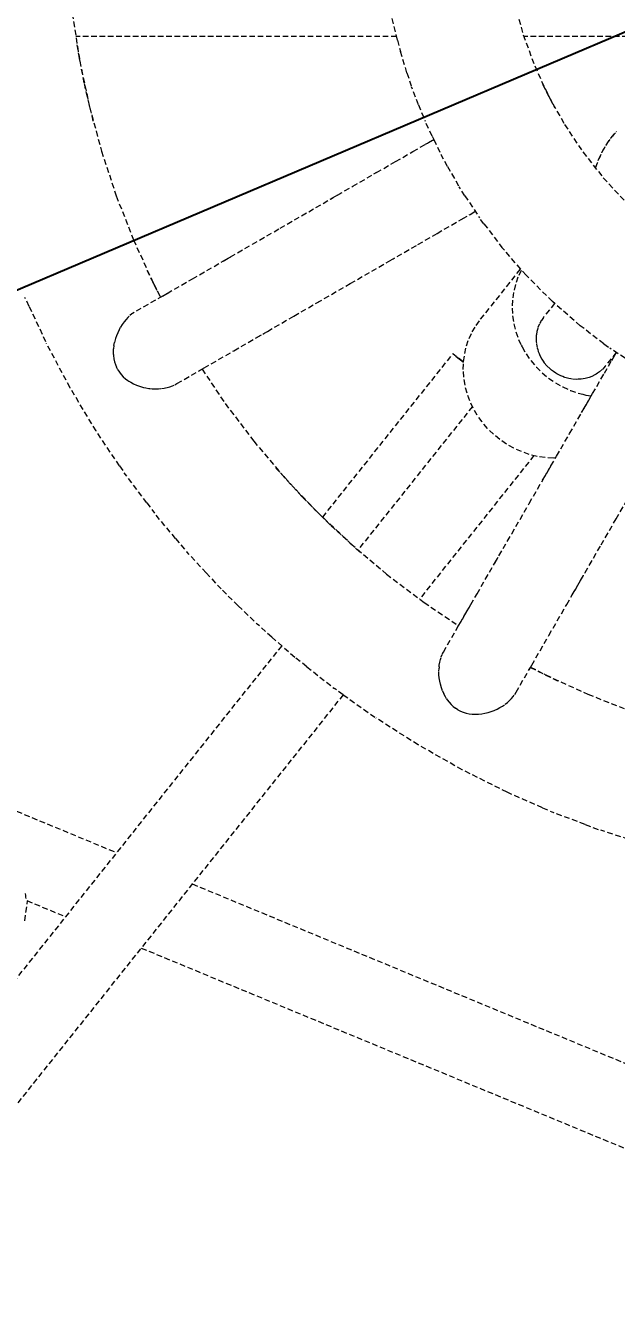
# Model space of a CAD drawing. Header units: millimetres. Extents: x -3111 to 2953, y -2449 to 2811.
# Drawn here: x 117.8 to 252.9, y -139.3 to 153.8 of the extents above; entities that cross this region are included whole.
import ezdxf

# ---------------------------------------------------------------- set-up
doc = ezdxf.new("R2010")
doc.units = ezdxf.units.MM
doc.linetypes.add('HIDDEN', pattern=[1.905, 1.27, -0.635])
for name, color, linetype in [('DIKOM_ЗОНА', 90, 'Continuous'), ('DIKOM_ОБЪЕКТ', 7, 'Continuous'), ('DIKOM_РАЗМЕР_ЗОНА', 7, 'Continuous'), ('DIKOM_РАЗМЕР_ОБЪЕКТА', 7, 'Continuous')]:
    doc.layers.add(name, color=color, linetype=linetype)
doc.styles.add('style1', font='arialbd.ttf', dxfattribs={"width": 0.8})
doc.dimstyles.new('1-50', dxfattribs={"dimtxt": 300, "dimasz": 200, "dimexe": 100, "dimexo": 0, "dimgap": 100, "dimtad": 1, "dimtxsty": 'style1', "dimcen": 200, "dimclrd": 7, "dimclre": 7, "dimclrt": 7, "dimadec": 1, "dimazin": 2, "dimtfac": 1, "dimtmove": 0, "dimatfit": 2, "dimfxl": 0, "dimlwd": 25, "dimlwe": 18, "dimarcsym": 0})

# ---------------------------------------------------------------- blocks, each defined once
blk = doc.blocks.new('*D0')
at = {"layer": 'Defpoints', "color": 0, "transparency": 16777216}
for p in [(1362.98, 623.05), (-717.19, -260.39)]:
    blk.add_point(p, dxfattribs=at)
at = {"layer": 'DIKOM_РАЗМЕР_ОБЪЕКТА', "color": 7, "lineweight": 25, "transparency": 16777216}
for p, q in [((1362.98, 623.05), (2780.32, 1224.99)), ((-533.11, -182.21), (1178.9, 544.87))]:
    blk.add_line(p, q, dxfattribs=at)
at = {"layer": 'DIKOM_РАЗМЕР_ОБЪЕКТА', "color": 7, "transparency": 16777216}
for points in [[(1165.87, 575.55), (1191.93, 514.19), (1362.98, 623.05)], [(-546.14, -151.53), (-520.08, -212.89), (-717.19, -260.39)]]:
    blk.add_solid(points, dxfattribs=at)
at = {"layer": 'DIKOM_РАЗМЕР_ОБЪЕКТА', "color": 7, "transparency": 16777216, "insert": (2050.93, 1228.64), "char_height": 300, "attachment_point": 5, "rotation": 23.0107, "style": 'style1'}
blk.add_mtext('{\\fArial|b0|i0|c204|p34;\\H1.16667x;∅2260}', dxfattribs=at)
blk = doc.blocks.new('*D1')
at = {"layer": 'Defpoints', "color": 0, "transparency": 16777216}
for p in [(302.22, 2811.22), (-2635.43, -2447.87), (386.74, -2447.87)]:
    blk.add_point(p, dxfattribs=at)
at = {"layer": 'DIKOM_РАЗМЕР_ЗОНА', "color": 7, "lineweight": 18, "transparency": 16777216}
for p, q in [((302.22, 2811.22), (-2735.43, 2811.22)), ((386.74, -2447.87), (-2735.43, -2447.87))]:
    blk.add_line(p, q, dxfattribs=at)
at = {"layer": 'DIKOM_РАЗМЕР_ЗОНА', "color": 7, "lineweight": 25, "transparency": 16777216}
blk.add_line((-2635.43, 2611.22), (-2635.43, -2247.87), dxfattribs=at)
at = {"layer": 'DIKOM_РАЗМЕР_ЗОНА', "color": 7, "transparency": 16777216}
for points in [[(-2668.76, 2611.22), (-2602.09, 2611.22), (-2635.43, 2811.22)], [(-2668.76, -2247.87), (-2602.09, -2247.87), (-2635.43, -2447.87)]]:
    blk.add_solid(points, dxfattribs=at)
at = {"layer": 'DIKOM_РАЗМЕР_ЗОНА', "color": 7, "transparency": 16777216, "insert": (-2914.13, 265.93), "char_height": 300, "attachment_point": 5, "rotation": 90, "style": 'style1'}
blk.add_mtext('{\\fArial|b0|i0|c204|p34;\\H1.16667x;5260}', dxfattribs=at)

msp = doc.modelspace()

# ---------------------------------------------------------------- linework, layer by layer
at = {"layer": 'DIKOM_ЗОНА', "color": 3, "lineweight": 15}
msp.add_circle((322.894, 181.327), 2629.975, dxfattribs=at)
at = {"layer": 'DIKOM_ОБЪЕКТ', "color": 7, "linetype": 'HIDDEN', "lineweight": 15}
for p, q in [((229.546, 158.915), (231.592, 151.66)), ((128.457, 156.616), (130.076, 146.18)), ((202.826, 150.498), (201.487, 156.097)), ((202.623, 151.347), (129.274, 151.345)), ((202.826, 150.498), (203.491, 147.871)), ((231.592, 151.66), (234.201, 144.588)), ((266.934, 151.348), (231.708, 151.347)), ((129.461, 149.438), (131.135, 140.562)), ((204.998, 143.019), (203.491, 147.871)), ((130.061, 146.275), (130.196, 145.556)), ((130.167, 145.695), (132.27, 135.768)), ((234.201, 144.588), (237.286, 137.896)), ((204.998, 143.019), (206.053, 139.801)), ((131.135, 140.562), (133.216, 131.773)), ((207.636, 135.692), (206.053, 139.801)), ((235.993, 140.433), (238.732, 135.058)), ((237.251, 137.972), (237.481, 137.521)), ((132.242, 135.903), (132.428, 135.114)), ((132.401, 135.216), (135.142, 125.062)), ((207.636, 135.692), (209.159, 131.924)), ((237.44, 137.594), (241.04, 131.166)), ((210.729, 128.545), (209.159, 131.924)), ((241.04, 131.166), (245.228, 124.898)), ((251.65, 128.065), (252.902, 129.577)), ((252.043, 128.54), (252.424, 129.03)), ((252.424, 129.03), (252.671, 129.298)), ((206.369, 125.01), (209.941, 127.073)), ((209.261, 126.68), (211.114, 127.749)), ((209.941, 127.073), (210.811, 127.574)), ((210.729, 128.545), (211.114, 127.749)), ((211.114, 127.749), (212.796, 124.277)), ((249.563, 124.745), (250.534, 126.451)), ((250.143, 125.804), (250.345, 126.119)), ((250.534, 126.451), (251.65, 128.065)), ((250.884, 126.956), (251.212, 127.468)), ((251.212, 127.468), (251.442, 127.764)), ((135.142, 125.062), (138.513, 114.842)), ((202.394, 122.715), (206.369, 125.01)), ((214.265, 121.606), (212.796, 124.277)), ((245.228, 124.898), (249.895, 118.979)), ((248.745, 122.961), (249.563, 124.745)), ((248.997, 123.51), (249.224, 124.054)), ((249.224, 124.054), (249.401, 124.39)), ((249.867, 125.278), (250.143, 125.804)), ((198.019, 120.189), (197.354, 119.805)), ((198.019, 120.189), (202.394, 122.715)), ((214.265, 121.606), (216.946, 116.897)), ((248.125, 121.223), (248.745, 122.961)), ((248.284, 121.668), (248.462, 122.229)), ((248.462, 122.229), (248.613, 122.59)), ((192.59, 117.054), (197.354, 119.805)), ((249.895, 118.979), (254.894, 113.569)), ((138.513, 114.842), (142.44, 104.821)), ((182.532, 111.248), (188.085, 114.453)), ((187.432, 114.077), (192.59, 117.054)), ((188.085, 114.453), (189.981, 115.548)), ((218.229, 114.903), (216.946, 116.897)), ((218.229, 114.903), (221.589, 109.817)), ((175.958, 107.452), (182.532, 111.248)), ((215.185, 108.18), (218.753, 110.24)), ((217.536, 109.537), (219.433, 110.633)), ((219.433, 110.633), (220.604, 111.308)), ((222.606, 108.462), (221.589, 109.817)), ((169.65, 103.81), (175.958, 107.452)), ((207.511, 103.749), (211.886, 106.275)), ((211.886, 106.275), (215.185, 108.18)), ((222.606, 108.462), (226.705, 103.07)), ((142.44, 104.821), (146.857, 95.152)), ((162.967, 99.952), (169.65, 103.81)), ((202.74, 100.995), (207.511, 103.749)), ((232.27, 96.689), (226.705, 103.07)), ((155.915, 95.88), (163.587, 100.31)), ((163.587, 100.31), (165.222, 101.253)), ((196.924, 97.637), (202.081, 100.615)), ((201.147, 100.075), (202.74, 100.995)), ((145.509, 97.852), (148.6, 91.658)), ((192.024, 94.808), (196.924, 97.637)), ((221.839, 86.648), (231.004, 98.14)), ((231.084, 97.787), (230.357, 96.231)), ((146.817, 95.238), (147.088, 94.696)), ((147.014, 94.836), (148.664, 91.694)), ((148.499, 91.598), (155.915, 95.88)), ((186.087, 91.38), (192.024, 94.808)), ((229.783, 94.559), (229.367, 92.797)), ((230.357, 96.231), (229.783, 94.559)), ((238.257, 90.702), (232.27, 96.689)), ((118.581, 89.593), (117.638, 91.624)), ((149.101, 91.946), (142.596, 88.195)), ((149.101, 91.946), (151.01, 93.048)), ((179.141, 87.37), (185.45, 91.012)), ((184.39, 90.4), (186.087, 91.38)), ((229.117, 90.991), (229.041, 89.188)), ((229.367, 92.797), (229.117, 90.991)), ((118.581, 89.593), (122.528, 81.176)), ((142.262, 87.972), (142.102, 87.857)), ((142.596, 88.195), (142.262, 87.972)), ((229.041, 89.188), (229.148, 87.411)), ((238.761, 90.262), (236.246, 87.107)), ((244.639, 85.137), (238.257, 90.702)), ((139.878, 85.473), (139.495, 84.865)), ((140.059, 85.736), (139.878, 85.473)), ((140.283, 86.039), (140.059, 85.736)), ((140.758, 86.615), (140.283, 86.039)), ((141.157, 87.038), (140.758, 86.615)), ((141.493, 87.357), (141.157, 87.038)), ((142.102, 87.857), (141.621, 87.471)), ((173.079, 83.87), (179.141, 87.37)), ((219.908, 83.773), (220.794, 85.249)), ((220.794, 85.249), (221.839, 86.648)), ((229.148, 87.411), (229.441, 85.596)), ((229.441, 85.596), (229.907, 83.778)), ((235.288, 85.563), (234.952, 84.729)), ((235.582, 86.106), (235.372, 85.721)), ((235.719, 86.359), (235.582, 86.106)), ((236.183, 87.018), (235.724, 86.368)), ((250.031, 81.038), (244.639, 85.137)), ((138.34, 82.203), (138.119, 81.362)), ((138.552, 82.841), (138.34, 82.203)), ((138.833, 83.555), (138.552, 82.841)), ((139.143, 84.219), (138.833, 83.555)), ((139.412, 84.72), (139.143, 84.219)), ((165.406, 79.44), (172.458, 83.512)), ((170.623, 82.453), (173.079, 83.87)), ((218.608, 80.545), (219.181, 82.217)), ((219.181, 82.217), (219.908, 83.773)), ((229.907, 83.778), (230.533, 82.003)), ((234.559, 82.685), (234.531, 82.013)), ((234.569, 82.927), (234.559, 82.685)), ((234.609, 83.19), (234.57, 82.939)), ((234.709, 83.836), (234.609, 83.19)), ((234.825, 84.264), (234.711, 83.849)), ((234.948, 84.715), (234.825, 84.264)), ((127.949, 70.995), (122.528, 81.176)), ((137.867, 79.08), (137.898, 79.847)), ((137.982, 80.618), (137.898, 79.847)), ((137.982, 80.618), (138.119, 81.362)), ((158.592, 75.506), (165.406, 79.44)), ((218.191, 78.783), (218.608, 80.545)), ((230.533, 82.003), (231.138, 80.684)), ((231.138, 80.684), (231.305, 80.32)), ((231.305, 80.32), (232.234, 78.725)), ((234.532, 82.001), (234.562, 81.564)), ((234.562, 81.564), (234.594, 81.081)), ((234.614, 80.969), (234.76, 80.154)), ((234.763, 80.142), (234.884, 79.725)), ((234.884, 79.725), (235.025, 79.242)), ((235.03, 79.231), (235.205, 78.804)), ((250.031, 81.038), (251.385, 80.021)), ((256.471, 76.66), (251.385, 80.021)), ((137.879, 78.567), (137.867, 79.08)), ((137.879, 78.567), (137.894, 78.325)), ((137.894, 78.325), (137.983, 77.602)), ((137.983, 77.602), (138.131, 76.918)), ((138.131, 76.918), (138.332, 76.269)), ((138.332, 76.269), (138.581, 75.657)), ((185.718, 41.39), (215.513, 78.751)), ((217.745, 76.971), (215.513, 78.751)), ((215.608, 78.675), (215.829, 78.499)), ((215.829, 78.499), (216.175, 78.223)), ((216.175, 78.223), (217.493, 77.172)), ((216.175, 78.223), (216.647, 77.847)), ((216.647, 77.847), (217.429, 77.222)), ((216.647, 77.847), (217.427, 77.224)), ((216.647, 77.847), (217.246, 77.369)), ((217.246, 77.369), (217.935, 76.82)), ((217.935, 76.82), (217.745, 76.971)), ((217.865, 75.174), (217.935, 76.819)), ((217.941, 76.977), (218.191, 78.783)), ((232.234, 78.725), (233.338, 77.174)), ((233.338, 77.174), (234.585, 75.704)), ((235.205, 78.804), (235.388, 78.357)), ((235.393, 78.347), (235.843, 77.509)), ((235.849, 77.499), (236.143, 77.065)), ((236.143, 77.065), (236.385, 76.708)), ((236.392, 76.698), (237.007, 75.962)), ((250.139, 74.293), (252.201, 77.865)), ((252.847, 79.055), (250.319, 75.885)), ((251.808, 77.184), (252.877, 79.035)), ((252.201, 77.865), (252.759, 78.831)), ((138.876, 75.083), (138.581, 75.657)), ((138.876, 75.083), (139.238, 74.528)), ((139.238, 74.528), (139.65, 74.001)), ((139.65, 74.001), (140.114, 73.503)), ((140.114, 73.503), (140.626, 73.038)), ((152.398, 71.921), (157.99, 75.159)), ((157.576, 74.919), (158.592, 75.506)), ((158.123, 75.235), (163.447, 67.338)), ((217.972, 73.397), (217.865, 75.174)), ((218.265, 71.582), (217.972, 73.397)), ((234.585, 75.704), (235.942, 74.355)), ((235.942, 74.355), (237.378, 73.163)), ((237.704, 75.282), (237.016, 75.954)), ((238.071, 74.989), (237.713, 75.274)), ((238.466, 74.674), (238.071, 74.989)), ((239.002, 74.328), (238.476, 74.668)), ((239.284, 74.147), (239.002, 74.328)), ((240.149, 73.705), (239.295, 74.141)), ((240.645, 73.513), (240.161, 73.701)), ((241.051, 73.355), (240.645, 73.513)), ((241.98, 73.101), (241.083, 73.347)), ((246.628, 73.323), (246.031, 73.159)), ((247.232, 73.562), (246.639, 73.327)), ((247.484, 73.663), (247.232, 73.562)), ((247.456, 69.647), (250.139, 74.293)), ((248.289, 74.094), (247.505, 73.674)), ((248.574, 74.291), (248.298, 74.1)), ((248.825, 74.466), (248.574, 74.291)), ((249.036, 74.613), (248.825, 74.466)), ((249.715, 75.212), (249.045, 74.62)), ((249.985, 75.512), (249.761, 75.263)), ((250.318, 75.883), (249.985, 75.512)), ((133.887, 61.105), (127.949, 70.995)), ((140.626, 73.038), (141.191, 72.611)), ((141.191, 72.611), (141.403, 72.47)), ((141.403, 72.47), (141.806, 72.225)), ((141.806, 72.225), (142.457, 71.881)), ((142.457, 71.881), (143.129, 71.58)), ((143.129, 71.58), (143.823, 71.324)), ((143.823, 71.324), (144.538, 71.117)), ((144.538, 71.117), (144.772, 71.06)), ((144.772, 71.06), (145.264, 70.955)), ((145.264, 70.955), (145.99, 70.835)), ((145.99, 70.835), (146.187, 70.81)), ((146.187, 70.81), (146.712, 70.759)), ((146.712, 70.759), (147.432, 70.729)), ((147.432, 70.729), (148.141, 70.742)), ((148.141, 70.742), (148.694, 70.781)), ((148.831, 70.795), (149.499, 70.888)), ((149.499, 70.888), (149.802, 70.946)), ((149.802, 70.946), (150.146, 71.023)), ((150.146, 71.023), (150.764, 71.196)), ((150.764, 71.196), (151.347, 71.405)), ((151.347, 71.405), (151.732, 71.57)), ((151.892, 71.646), (152.398, 71.921)), ((218.731, 69.764), (218.265, 71.582)), ((237.378, 73.163), (238.933, 72.105)), ((238.933, 72.105), (240.608, 71.167)), ((240.608, 71.167), (242.358, 70.373)), ((242.474, 73.019), (241.992, 73.098)), ((242.358, 70.373), (244.138, 69.745)), ((242.809, 72.963), (242.474, 73.019)), ((243.871, 72.888), (242.935, 72.943)), ((244.157, 72.902), (243.882, 72.888)), ((244.454, 72.916), (244.157, 72.902)), ((244.811, 72.933), (244.454, 72.916)), ((245.734, 73.078), (244.823, 72.935)), ((246.031, 73.159), (245.757, 73.085)), ((219.357, 67.99), (218.731, 69.764)), ((220.129, 66.306), (219.357, 67.99)), ((244.138, 69.745), (245.197, 69.48)), ((244.934, 65.278), (247.456, 69.647)), ((245.197, 69.48), (245.917, 69.3)), ((245.318, 65.943), (247.177, 69.162)), ((245.917, 69.3), (247.15, 69.116)), ((163.447, 67.338), (169.944, 58.759)), ((219.957, 66.681), (193.812, 33.897)), ((221.058, 64.711), (220.129, 66.306)), ((222.162, 63.16), (221.058, 64.711)), ((242.183, 60.512), (245.318, 65.943)), ((223.409, 61.691), (222.162, 63.16)), ((224.766, 60.341), (223.409, 61.691)), ((139.268, 53.106), (133.887, 61.105)), ((169.944, 58.759), (176.879, 50.575)), ((226.202, 59.15), (224.766, 60.341)), ((227.757, 58.09), (226.202, 59.15)), ((239.205, 55.356), (242.183, 60.512)), ((229.432, 57.153), (227.757, 58.09)), ((231.183, 56.36), (229.432, 57.153)), ((232.963, 55.731), (231.183, 56.36)), ((234.741, 55.286), (232.963, 55.731)), ((139.268, 53.106), (140.327, 51.535)), ((234.033, 55.463), (207.874, 22.661)), ((236.581, 55.011), (234.741, 55.286)), ((236.004, 49.811), (239.205, 55.356)), ((236.376, 50.455), (237.965, 53.207)), ((238.457, 54.901), (236.581, 55.011)), ((238.951, 54.916), (238.457, 54.901)), ((145.48, 44.64), (140.327, 51.535)), ((175.028, 52.606), (181.114, 45.932)), ((176.823, 50.642), (177.067, 50.375)), ((176.95, 50.498), (184.066, 42.979)), ((232.949, 44.519), (236.376, 50.455)), ((145.48, 44.64), (147.25, 42.308)), ((181.114, 45.932), (187.5, 39.546)), ((228.938, 37.573), (232.949, 44.519)), ((252.816, 40.964), (255.645, 45.864)), ((152.082, 36.474), (147.25, 42.308)), ((183.985, 43.065), (184.634, 42.416)), ((184.548, 42.498), (192.065, 35.382)), ((194.174, 33.46), (187.5, 39.546)), ((249.389, 35.027), (252.816, 40.964)), ((152.082, 36.474), (154.64, 33.451)), ((191.933, 35.507), (192.215, 35.251)), ((192.144, 35.311), (200.327, 28.376)), ((225.08, 30.89), (228.938, 37.573)), ((159.059, 28.627), (154.64, 33.451)), ((225.438, 31.511), (225.869, 32.256)), ((245.742, 28.711), (249.389, 35.027)), ((221.009, 23.838), (225.438, 31.511)), ((159.059, 28.627), (162.475, 24.985)), ((200.327, 28.376), (208.907, 21.879)), ((241.52, 21.398), (245.378, 28.081)), ((242.807, 23.628), (245.742, 28.711)), ((166.396, 21.115), (162.475, 24.985)), ((216.727, 16.422), (221.009, 23.838)), ((166.396, 21.115), (170.736, 16.935)), ((208.907, 21.879), (216.803, 16.555)), ((217.074, 17.024), (219.928, 21.967)), ((237.448, 14.346), (241.52, 21.398)), ((174.078, 13.956), (170.736, 16.935)), ((213.317, 10.523), (217.074, 17.024)), ((176.339, 11.987), (-9.335, -220.842)), ((174.078, 13.956), (179.4, 9.32)), ((233.514, 7.532), (237.448, 14.346)), ((182.087, 7.165), (179.4, 9.32)), ((212.515, 8.235), (212.649, 8.801)), ((212.649, 8.801), (212.781, 9.246)), ((212.835, 9.408), (213.058, 9.983)), ((213.139, 10.164), (213.058, 9.983)), ((213.139, 10.164), (213.317, 10.523)), ((182.087, 7.165), (188.445, 2.161)), ((212.296, 6.088), (212.324, 6.807)), ((212.314, 5.353), (212.296, 5.922)), ((212.349, 7.126), (212.324, 6.807)), ((212.349, 7.126), (212.391, 7.499)), ((212.391, 7.499), (212.515, 8.235)), ((229.942, 1.33), (233.167, 6.93)), ((232.907, 6.479), (233.514, 7.532)), ((233.226, 7.032), (239.42, 3.941)), ((233.262, 7.095), (236.401, 5.448)), ((212.378, 4.623), (212.314, 5.353)), ((212.492, 3.864), (212.378, 4.623)), ((212.627, 3.206), (212.492, 3.864)), ((212.856, 2.367), (212.627, 3.206)), ((236.265, 5.519), (236.804, 5.25)), ((236.722, 5.288), (246.39, 0.872)), ((190.406, 0.755), (4.738, -232.065)), ((190.405, 0.756), (188.445, 2.161)), ((190.405, 0.756), (197.847, -4.523)), ((213.109, 1.655), (212.856, 2.367)), ((213.109, 1.655), (213.422, 0.945)), ((213.779, 0.265), (213.422, 0.945)), ((214.045, -0.173), (213.779, 0.265)), ((228.89, -0.115), (229.29, 0.357)), ((229.29, 0.357), (229.541, 0.694)), ((229.641, 0.84), (229.942, 1.33)), ((246.39, 0.872), (256.41, -3.055)), ((214.045, -0.173), (214.18, -0.375)), ((214.18, -0.375), (214.618, -0.957)), ((214.618, -0.957), (215.089, -1.475)), ((215.089, -1.475), (215.587, -1.937)), ((215.587, -1.937), (216.109, -2.343)), ((216.651, -2.692), (216.109, -2.343)), ((216.651, -2.692), (217.242, -2.992)), ((224.248, -3.073), (224.936, -2.814)), ((224.936, -2.814), (225.119, -2.738)), ((225.119, -2.738), (225.599, -2.519)), ((225.599, -2.519), (226.238, -2.185)), ((226.238, -2.185), (226.845, -1.82)), ((226.845, -1.82), (227.305, -1.509)), ((227.416, -1.428), (227.948, -1.013)), ((227.948, -1.013), (228.182, -0.812)), ((228.182, -0.812), (228.441, -0.573)), ((228.441, -0.573), (228.89, -0.115)), ((207.58, -10.714), (197.847, -4.523)), ((217.242, -2.992), (217.863, -3.242)), ((217.863, -3.242), (218.513, -3.442)), ((218.513, -3.442), (219.189, -3.588)), ((219.189, -3.588), (219.892, -3.675)), ((219.892, -3.675), (220.146, -3.692)), ((220.146, -3.692), (220.618, -3.703)), ((220.618, -3.703), (221.354, -3.675)), ((221.354, -3.675), (222.087, -3.6)), ((222.087, -3.6), (222.815, -3.474)), ((222.815, -3.474), (223.538, -3.296)), ((223.538, -3.296), (223.769, -3.229)), ((223.769, -3.229), (224.248, -3.073)), ((217.619, -16.395), (207.58, -10.714)), ((227.937, -21.553), (217.619, -16.395)), ((235.976, -25.082), (227.937, -21.553)), ((115.705, -25.863), (138.594, -35.344)), ((235.976, -25.082), (238.506, -26.172)), ((245.747, -28.929), (238.506, -26.172)), ((245.747, -28.929), (249.3, -30.241)), ((255.687, -32.314), (249.3, -30.241)), ((155.9, -42.513), (312.302, -107.297)), ((117.632, -50.921), (118.198, -46.379)), ((117.804, -45.151), (117.786, -44.692)), ((117.836, -45.548), (117.805, -45.164)), ((117.88, -45.865), (117.837, -45.558)), ((118.083, -46.332), (126.914, -49.99)), ((144.221, -57.159), (319.375, -129.71))]:
    msp.add_line(p, q, dxfattribs=at)

# ---------------------------------------------------------------- dimensions: what is measured, and where the dimension line sits
at = {"layer": 'DIKOM_РАЗМЕР_ЗОНА'}
dim = msp.add_linear_dim(base=(-2635.426, -2447.873), p1=(302.219, 2811.221), p2=(386.738, -2447.873), angle=90, text='{\\fArial|b0|i0|c204|p34;\\H1.16667x;5260}', dimstyle='1-50', dxfattribs=at)
dim.commit()
dim.dimension.update_dxf_attribs({"geometry": '*D1', "text_midpoint": (-2635.426, 265.934), "dimtype": 160})
at = {"layer": 'DIKOM_РАЗМЕР_ОБЪЕКТА'}
dim = msp.add_diameter_dim_2p(p1=(-717.193, -260.394), p2=(1362.983, 623.048), text='{\\fArial|b0|i0|c204|p34;\\H1.16667x;<>}', dimstyle='1-50', dxfattribs=at)
dim.commit()
dim.dimension.update_dxf_attribs({"geometry": '*D0', "text_midpoint": (2163.697, 963.108), "dimtype": 163})

doc.saveas('drawing.dxf')
